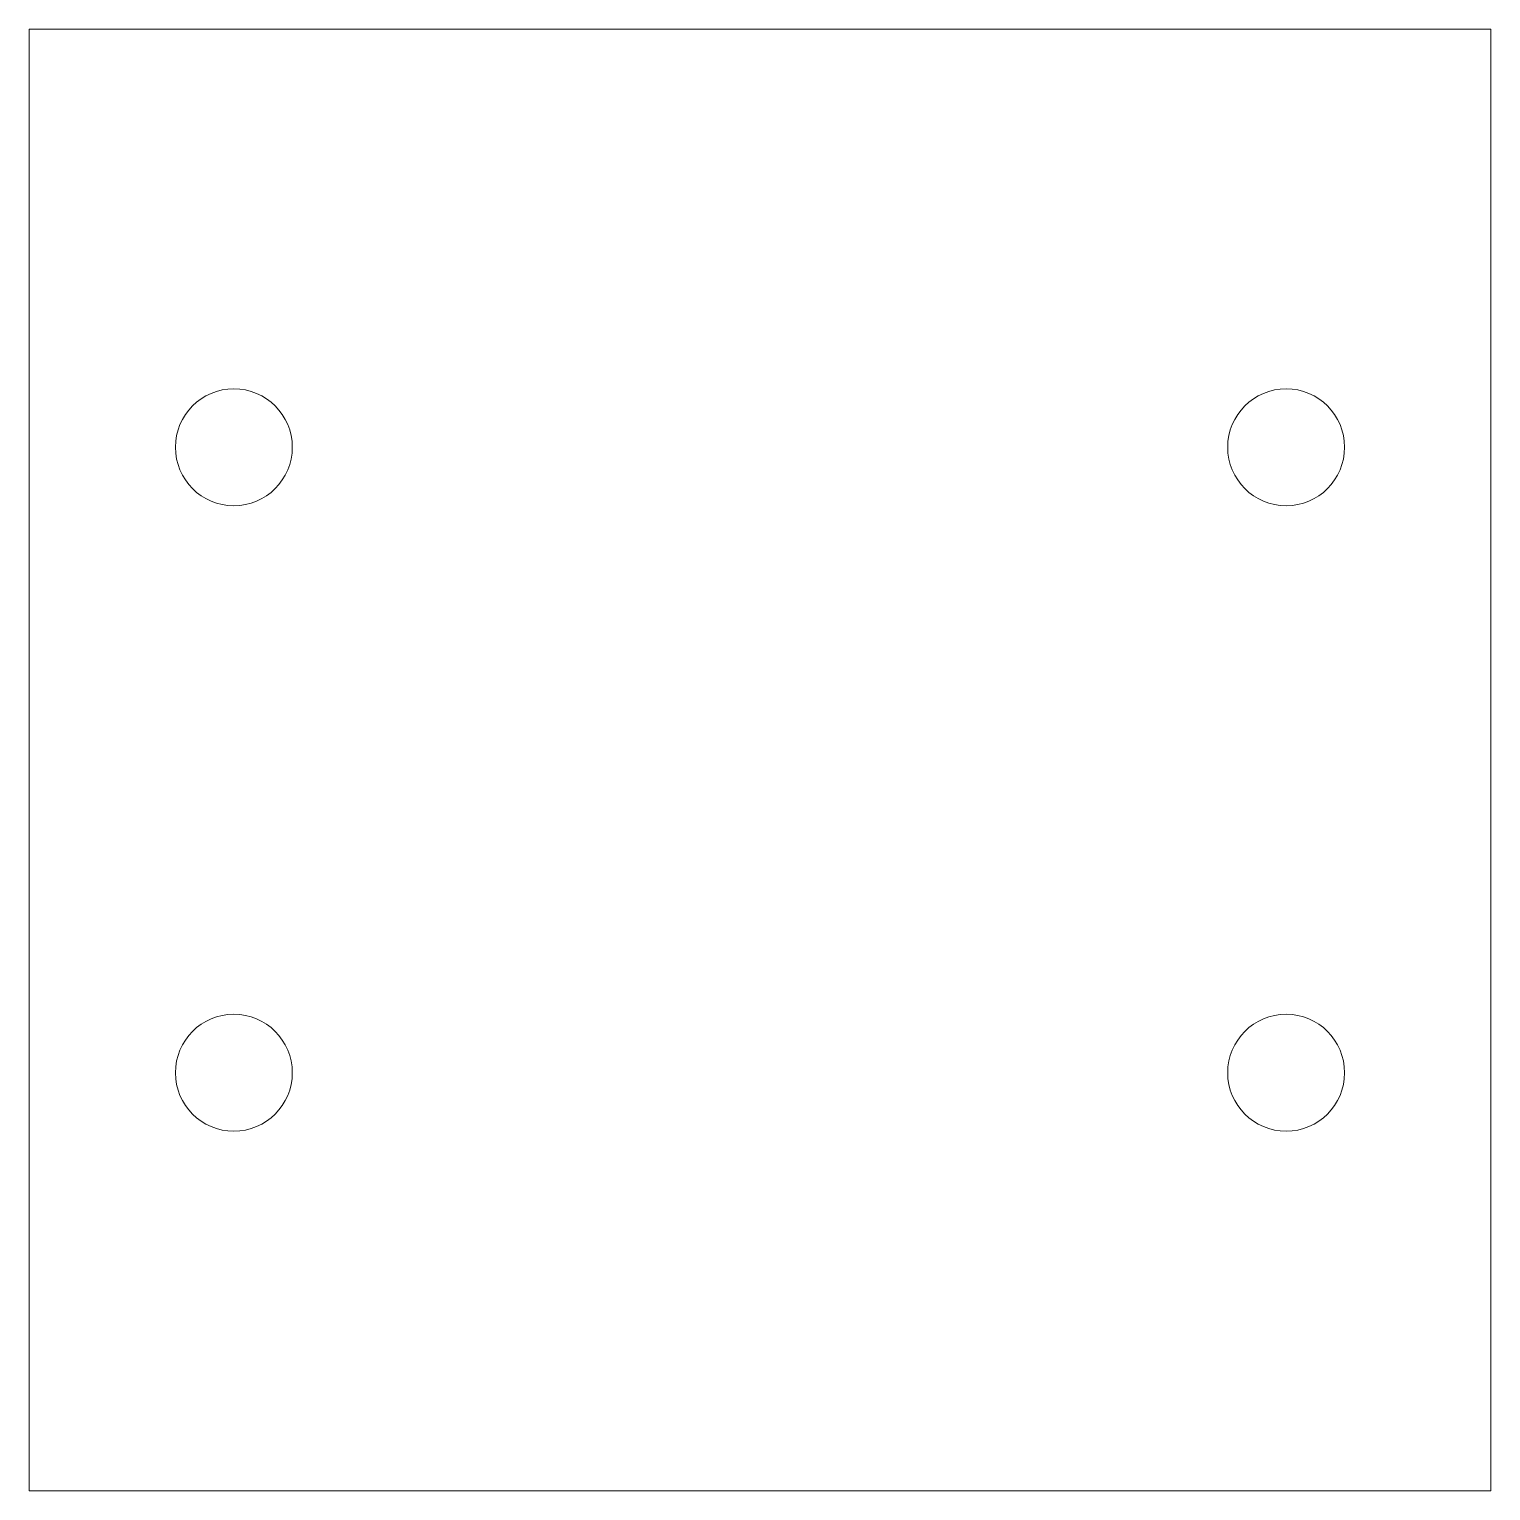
# Model space of a CAD drawing. Header units: inches. Extents: x -0.492 to 0.492, y -0.492 to 0.492.
import ezdxf

# ---------------------------------------------------------------- set-up
doc = ezdxf.new("R2010")
doc.units = ezdxf.units.IN
doc.header["$MEASUREMENT"] = 0

msp = doc.modelspace()

# ---------------------------------------------------------------- linework, layer by layer
at = {"color": 7, "linetype": 'Continuous', "lineweight": 15}
for p, q in [((-0.49213, 0.49213), (-0.49213, -0.49213)), ((0.49213, 0.49213), (-0.49213, 0.49213)), ((0.49213, -0.49213), (0.49213, 0.49213)), ((-0.49213, -0.49213), (0.49213, -0.49213))]:
    msp.add_line(p, q, dxfattribs=at)
for centre in [(-0.35433, 0.21063), (0.35433, 0.21063), (-0.35433, -0.21063), (0.35433, -0.21063)]:
    msp.add_circle(centre, 0.03937, dxfattribs=at)

doc.saveas('drawing.dxf')
